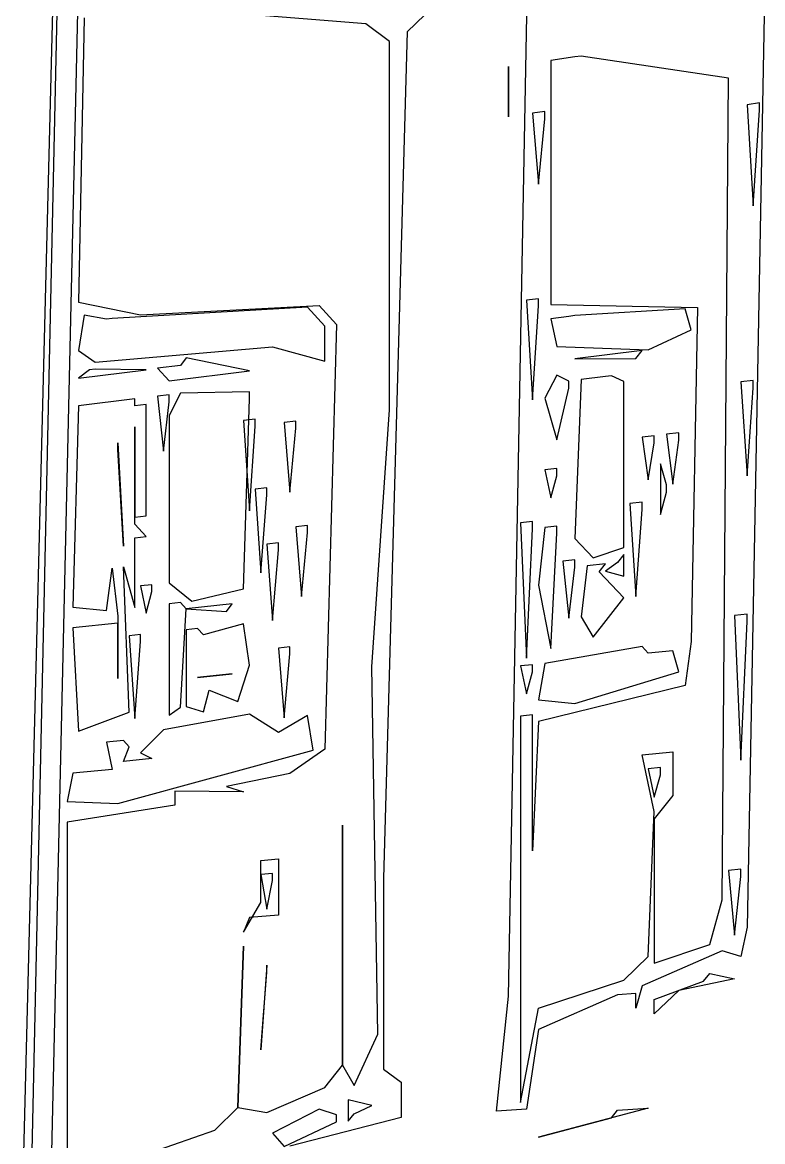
# Model space of a CAD drawing. Extents: x -13044 to 47959, y -15328 to 42462.
# Drawn here: x -7101 to -1798, y -1956 to 6067 of the extents above; entities that cross this region are included whole.
import ezdxf

# ---------------------------------------------------------------- set-up
doc = ezdxf.new("R2010")
doc.units = 0

msp = doc.modelspace()

# ---------------------------------------------------------------- linework, layer by layer
for p, q in [((-7101.4377, -2410.9315), (-6659.8359, 14931.6015)), ((-7101.4377, -2410.9315, 1109.375), (-6659.8359, 14931.6015, 2927.0833)), ((-6659.8359, 14981.2146), (-7061.4666, -3248.1959)), ((-6659.8359, 14981.2146, 2932.2917), (-7061.4666, -3248.1959, 1020.8333)), ((-3618.204, -912.5137), (-3359.2773, 12981.1325)), ((-3618.204, -912.5137, 1239.5833), (-3359.2773, 12981.1325, 2645.8333)), ((-1686.2145, 11468.275), (-1909.6887, -417.8694)), ((-1686.2145, 11468.275, 2458.3333), (-1909.6887, -417.8694, 1276.0417)), ((-6901.234, -2546.8947), (-6700.1567, 6292.6102)), ((-6901.234, -2546.8947, 1093.75), (-6700.1567, 6292.6102, 2020.8333)), ((-4640.0504, 6057), (-6376.6017, 6193.897)), ((-4640.0504, 6057, 1963.5417), (-6376.6017, 6193.897, 2005.2083)), ((-6659.8359, 6100.4611), (-6700.1567, 4060.9928)), ((-6659.8359, 6100.4611, 2000), (-6700.1567, 4060.9928, 1786.4583)), ((-4216.952, 6120.6456), (-4344.2791, 5999.7793)), ((-4216.952, 6120.6456, 1963.5417), (-4344.2791, 5999.7793, 1953.125)), ((-4471.2648, 5930.0253), (-4640.0504, 6057)), ((-4471.2648, 5930.0253, 1947.9167), (-4640.0504, 6057, 1963.5417)), ((-4344.2791, 5999.7793), (-4513.5178, -66.5956)), ((-4344.2791, 5999.7793, 1953.125), (-4513.5178, -66.5956, 1333.3333)), ((-4471.2648, 3289.0379), (-4471.2648, 5930.0253)), ((-4471.2648, 3289.0379, 1677.0833), (-4471.2648, 5930.0253, 1947.9167)), ((-3142.4295, 5818.768), (-3315.9862, 5793.4989)), ((-3142.4295, 5818.768, 1916.6667), (-3315.9862, 5793.4989, 1916.6667)), ((-3315.9862, 5793.4989), (-3315.9862, 4045.6098)), ((-3315.9862, 5793.4989, 1916.6667), (-3315.9862, 4045.6098, 1739.5833)), ((-3098.942, 5825.0995), (-3142.4295, 5818.768)), ((-3098.942, 5825.0995, 1916.6667), (-3142.4295, 5818.768, 1916.6667)), ((-2043.2815, 5666.2475), (-3098.942, 5825.0995)), ((-2043.2815, 5666.2475, 1885.4167), (-3098.942, 5825.0995, 1916.6667)), ((-3618.204, 5749.4975), (-3618.204, 5390.7738)), ((-3618.204, 5698.2513), (-3618.204, 5749.4975)), ((-3618.204, 5749.4975, 1916.6667), (-3618.204, 5390.7738, 1880.2083)), ((-3618.204, 5698.2513, 1911.4583), (-3618.204, 5749.4975, 1916.6667)), ((-3618.204, 5390.7738), (-3618.204, 5698.2513)), ((-3618.204, 5390.7738, 1880.2083), (-3618.204, 5698.2513, 1911.4583)), ((-2087.7309, -223.7616), (-2043.2815, 5666.2475)), ((-2087.7309, -223.7616, 1296.875), (-2043.2815, 5666.2475, 1885.4167)), ((-1820.4222, 5489.1308), (-1909.6887, 5476.6133)), ((-1820.4222, 5489.1308, 1864.5833), (-1909.6887, 5476.6133, 1864.5833)), ((-1909.6887, 5476.6133), (-1865.0759, 4752.244)), ((-1909.6887, 5476.6133, 1864.5833), (-1865.0759, 4752.244, 1791.6667)), ((-1820.4222, 5436.9193), (-1820.4222, 5489.1308)), ((-1820.4222, 5436.9193, 1859.375), (-1820.4222, 5489.1308, 1864.5833)), ((-3359.2773, 5427.4991), (-3445.7422, 5415.2353)), ((-3359.2773, 5427.4991, 1880.2083), (-3445.7422, 5415.2353, 1880.2083)), ((-3445.7422, 5415.2353), (-3402.5293, 4907.744)), ((-3445.7422, 5415.2353, 1880.2083), (-3402.5293, 4907.744, 1828.125)), ((-3402.5293, 4907.744), (-3359.2773, 5376.1139)), ((-3402.5293, 4907.744, 1828.125), (-3359.2773, 5376.1139, 1875)), ((-3359.2773, 5376.1139), (-3359.2773, 5427.4991)), ((-3359.2773, 5376.1139, 1875), (-3359.2773, 5427.4991, 1880.2083)), ((-1865.0759, 4752.244), (-1820.4222, 5436.9193)), ((-1865.0759, 4752.244, 1791.6667), (-1820.4222, 5436.9193, 1859.375)), ((-6700.1567, 4060.9928), (-6254.6834, 3970.38)), ((-6700.1567, 4060.9928, 1786.4583), (-6254.6834, 3970.38, 1770.8333)), ((-5059.3909, 4025.4943), (-6457.7028, 3943.8734)), ((-5059.3909, 4025.4943, 1760.4167), (-6457.7028, 3943.8734, 1770.8333)), ((-6254.6834, 3970.38), (-4975.821, 4036.3156)), ((-6254.6834, 3970.38, 1770.8333), (-4975.821, 4036.3156, 1760.4167)), ((-4933.9804, 3890.1141), (-5059.3909, 4025.4943)), ((-4933.9804, 3890.1141, 1744.7917), (-5059.3909, 4025.4943, 1760.4167)), ((-4975.821, 4036.3156), (-4850.1873, 3900.8293)), ((-4975.821, 4036.3156, 1760.4167), (-4850.1873, 3900.8293, 1744.7917)), ((-3402.5293, 4085.9514), (-3488.916, 4074.9045)), ((-3402.5293, 4085.9514, 1744.7917), (-3488.916, 4074.9045, 1744.7917)), ((-3488.916, 4074.9045), (-3445.7422, 3361.6818)), ((-3488.916, 4074.9045, 1744.7917), (-3445.7422, 3361.6818, 1671.875)), ((-3445.7422, 3361.6818), (-3402.5293, 4034.5894)), ((-3445.7422, 3361.6818, 1671.875), (-3402.5293, 4034.5894, 1739.5833)), ((-3402.5293, 4034.5894), (-3402.5293, 4085.9514)), ((-3402.5293, 4034.5894, 1739.5833), (-3402.5293, 4085.9514, 1744.7917)), ((-3315.9862, 4045.6098), (-2265.1217, 4023.5088)), ((-3315.9862, 4045.6098, 1739.5833), (-2265.1217, 4023.5088, 1723.9583)), ((-2353.574, 4012.3877), (-3142.4295, 3964.7071)), ((-2353.574, 4012.3877, 1723.9583), (-3142.4295, 3964.7071, 1729.1667)), ((-2309.368, 3862.0988), (-2353.574, 4012.3877)), ((-2309.368, 3862.0988, 1708.3333), (-2353.574, 4012.3877, 1723.9583)), ((-2265.1217, 4023.5088), (-2309.368, 1628.293)), ((-2265.1217, 4023.5088, 1723.9583), (-2309.368, 1628.293, 1484.375)), ((-6659.8359, 3967.0958), (-6700.1567, 3713.8523)), ((-6659.8359, 3967.0958, 1776.0417), (-6700.1567, 3713.8523, 1750)), ((-6498.2001, 3938.586), (-6659.8359, 3967.0958)), ((-6498.2001, 3938.586, 1770.8333), (-6659.8359, 3967.0958, 1776.0417)), ((-6457.7028, 3943.8734), (-6498.2001, 3938.586)), ((-6457.7028, 3943.8734, 1770.8333), (-6498.2001, 3938.586, 1770.8333)), ((-3185.8776, 3959.2211), (-3315.9862, 3942.7928)), ((-3185.8776, 3959.2211, 1729.1667), (-3315.9862, 3942.7928, 1729.1667)), ((-3315.9862, 3942.7928), (-3272.6559, 3742.5368)), ((-3315.9862, 3942.7928, 1729.1667), (-3272.6559, 3742.5368, 1708.3333)), ((-3142.4295, 3964.7071), (-3185.8776, 3959.2211)), ((-3142.4295, 3964.7071, 1729.1667), (-3185.8776, 3959.2211, 1729.1667)), ((-4850.1873, 3900.8293), (-4933.9804, 857.7271)), ((-4850.1873, 3900.8293, 1744.7917), (-4933.9804, 857.7271, 1432.2917)), ((-4933.9804, 3637.4152), (-4933.9804, 3890.1141)), ((-4933.9804, 3637.4152, 1718.75), (-4933.9804, 3890.1141, 1744.7917)), ((-2617.9635, 3720.2298), (-2309.368, 3862.0988)), ((-2617.9635, 3720.2298, 1697.9167), (-2309.368, 3862.0988, 1708.3333)), ((-6700.1567, 3713.8523), (-6579.0886, 3630.0861)), ((-6700.1567, 3713.8523, 1750), (-6579.0886, 3630.0861, 1739.5833)), ((-6579.0886, 3630.0861), (-5309.2121, 3741.4539)), ((-6579.0886, 3630.0861, 1739.5833), (-5309.2121, 3741.4539, 1734.375)), ((-5309.2121, 3741.4539), (-4933.9804, 3637.4152)), ((-5309.2121, 3741.4539, 1734.375), (-4933.9804, 3637.4152, 1718.75)), ((-3272.6559, 3742.5368), (-2617.9635, 3720.2298)), ((-3272.6559, 3742.5368, 1708.3333), (-2617.9635, 3720.2298, 1697.9167)), ((-2661.888, 3714.8251), (-3142.4295, 3655.697)), ((-2661.888, 3714.8251, 1697.9167), (-3142.4295, 3655.697, 1697.9167)), ((-2705.7724, 3657.6892), (-2661.888, 3714.8251)), ((-2705.7724, 3657.6892, 1692.7083), (-2661.888, 3714.8251, 1697.9167)), ((-5927.9943, 3662.9904), (-5968.9561, 3607.8122)), ((-5927.9943, 3662.9904, 1734.375), (-5968.9561, 3607.8122, 1729.1667)), ((-5475.0232, 3569.6807), (-5927.9943, 3662.9904)), ((-5475.0232, 3569.6807, 1718.75), (-5927.9943, 3662.9904, 1734.375)), ((-3142.4295, 3655.697), (-2705.7724, 3657.6892)), ((-3142.4295, 3655.697, 1697.9167), (-2705.7724, 3657.6892, 1692.7083)), ((-6700.1567, 3515.4863), (-6213.9726, 3576.8749)), ((-6700.1567, 3515.4863, 1729.1667), (-6213.9726, 3576.8749, 1729.1667)), ((-6619.4799, 3575.3079), (-6700.1567, 3515.4863)), ((-6619.4799, 3575.3079, 1734.375), (-6700.1567, 3515.4863, 1729.1667)), ((-6579.0886, 3580.4296), (-6619.4799, 3575.3079)), ((-6579.0886, 3580.4296, 1734.375), (-6619.4799, 3575.3079, 1734.375)), ((-6213.9726, 3576.8749), (-6579.0886, 3580.4296)), ((-6213.9726, 3576.8749, 1729.1667), (-6579.0886, 3580.4296, 1734.375)), ((-5968.9561, 3607.8122), (-6132.4439, 3587.1693)), ((-5968.9561, 3607.8122, 1729.1667), (-6132.4439, 3587.1693, 1729.1667)), ((-6132.4439, 3587.1693), (-6050.7718, 3497.6013)), ((-6132.4439, 3587.1693, 1729.1667), (-6050.7718, 3497.6013, 1718.75)), ((-6050.7718, 3497.6013), (-5475.0232, 3569.6807)), ((-6050.7718, 3497.6013, 1718.75), (-5475.0232, 3569.6807, 1718.75)), ((-3272.6559, 3536.8098), (-3359.2773, 3372.0887)), ((-3272.6559, 3536.8098, 1687.5), (-3359.2773, 3372.0887, 1671.875)), ((-3185.8776, 3495.9158), (-3272.6559, 3536.8098)), ((-3185.8776, 3495.9158, 1682.2917), (-3272.6559, 3536.8098, 1687.5)), ((-2880.9115, 3532.9491), (-2924.5968, 3527.6442)), ((-2880.9115, 3532.9491, 1682.2917), (-2924.5968, 3527.6442, 1682.2917)), ((-2793.4216, 3491.8843), (-2880.9115, 3532.9491)), ((-2793.4216, 3491.8843, 1677.0833), (-2880.9115, 3532.9491, 1682.2917)), ((-3185.8776, 3444.4375), (-3185.8776, 3495.9158)), ((-3185.8776, 3444.4375, 1677.0833), (-3185.8776, 3495.9158, 1682.2917)), ((-3098.942, 3506.4728), (-3142.4295, 2368.1548)), ((-3098.942, 3506.4728, 1682.2917), (-3142.4295, 2368.1548, 1567.7083)), ((-2924.5968, 3527.6442), (-3098.942, 3506.4728)), ((-2924.5968, 3527.6442, 1682.2917), (-3098.942, 3506.4728, 1682.2917)), ((-2793.4216, 2303.0355), (-2793.4216, 3491.8843)), ((-2793.4216, 2303.0355, 1557.2917), (-2793.4216, 3491.8843, 1677.0833)), ((-1865.0759, 3499.7436), (-1954.2605, 3489.0572)), ((-1865.0759, 3499.7436, 1666.6667), (-1954.2605, 3489.0572, 1666.6667)), ((-1954.2605, 3489.0572), (-1909.6887, 2816.2716)), ((-1954.2605, 3489.0572, 1666.6667), (-1909.6887, 2816.2716, 1598.9583)), ((-1865.0759, 3447.556), (-1865.0759, 3499.7436)), ((-1865.0759, 3447.556, 1661.4583), (-1865.0759, 3499.7436, 1666.6667)), ((-6050.7718, 3397.721), (-6132.4439, 3387.584)), ((-6050.7718, 3397.721, 1708.3333), (-6132.4439, 3387.584, 1708.3333)), ((-6132.4439, 3387.584), (-6091.6258, 2993.3045)), ((-6132.4439, 3387.584, 1708.3333), (-6091.6258, 2993.3045, 1666.6667)), ((-5968.9561, 3407.8759), (-6050.7718, 3247.9005)), ((-5968.9561, 3407.8759, 1708.3333), (-6050.7718, 3247.9005, 1692.7083)), ((-6050.7718, 3347.7809), (-6050.7718, 3397.721)), ((-6050.7718, 3347.7809, 1703.125), (-6050.7718, 3397.721, 1708.3333)), ((-5475.0232, 3418.9328), (-5968.9561, 3407.8759)), ((-5475.0232, 3418.9328, 1703.125), (-5968.9561, 3407.8759, 1708.3333)), ((-5475.0232, 3368.6836), (-5475.0232, 3418.9328)), ((-5475.0232, 3368.6836, 1697.9167), (-5475.0232, 3418.9328, 1703.125)), ((-3359.2773, 3372.0887), (-3272.6559, 3073.9238)), ((-3359.2773, 3372.0887, 1671.875), (-3272.6559, 3073.9238, 1640.625)), ((-3272.6559, 3073.9238), (-3185.8776, 3444.4375)), ((-3272.6559, 3073.9238, 1640.625), (-3185.8776, 3444.4375, 1677.0833)), ((-1909.6887, 2816.2716), (-1865.0759, 3447.556)), ((-1909.6887, 2816.2716, 1598.9583), (-1865.0759, 3447.556, 1661.4583)), ((-6700.1567, 3317.1203), (-6740.4423, 1874.5939)), ((-6700.1567, 3317.1203, 1708.3333), (-6740.4423, 1874.5939, 1557.2917)), ((-6295.3584, 3367.3633), (-6700.1567, 3317.1203)), ((-6295.3584, 3367.3633, 1708.3333), (-6700.1567, 3317.1203, 1708.3333)), ((-6295.3584, 3317.5544), (-6295.3584, 3367.3633)), ((-6295.3584, 3317.5544, 1703.125), (-6295.3584, 3367.3633, 1708.3333)), ((-6213.9726, 3327.6122), (-6295.3584, 3317.5544)), ((-6213.9726, 3327.6122, 1703.125), (-6295.3584, 3317.5544, 1703.125)), ((-6213.9726, 2529.9716), (-6213.9726, 3327.6122)), ((-6213.9726, 2529.9716, 1619.7917), (-6213.9726, 3327.6122, 1703.125)), ((-6091.6258, 2993.3045), (-6050.7718, 3347.7809)), ((-6091.6258, 2993.3045, 1666.6667), (-6050.7718, 3347.7809, 1703.125)), ((-5516.3844, 2007.4631), (-5475.0232, 3368.6836)), ((-5516.3844, 2007.4631, 1557.2917), (-5475.0232, 3368.6836, 1697.9167)), ((-6050.7718, 3247.9005), (-6050.7718, 2049.3366)), ((-6050.7718, 3247.9005, 1692.7083), (-6050.7718, 2049.3366, 1567.7083)), ((-5433.6254, 3222.9628), (-5516.3844, 3212.913)), ((-5433.6254, 3222.9628, 1682.2917), (-5516.3844, 3212.913, 1682.2917)), ((-5516.3844, 3212.913), (-5475.0232, 2564.6949)), ((-5516.3844, 3212.913, 1682.2917), (-5475.0232, 2564.6949, 1614.5833)), ((-5433.6254, 3172.6913), (-5433.6254, 3222.9628)), ((-5433.6254, 3172.6913, 1677.0833), (-5433.6254, 3222.9628, 1682.2917)), ((-4597.9105, 1447.7988), (-4471.2648, 3289.0379)), ((-4597.9105, 1447.7988, 1489.5833), (-4471.2648, 3289.0379, 1677.0833)), ((-6295.3584, 2470.8041), (-6295.3584, 3168.1279)), ((-6295.3584, 3168.1279), (-6295.3584, 2520.613)), ((-6295.3584, 2470.8041, 1614.5833), (-6295.3584, 3168.1279, 1687.5)), ((-6295.3584, 3168.1279, 1687.5), (-6295.3584, 2520.613, 1619.7917)), ((-5475.0232, 2564.6949), (-5433.6254, 3172.6913)), ((-5475.0232, 2564.6949, 1614.5833), (-5433.6254, 3172.6913, 1677.0833)), ((-5142.8124, 3207.8497), (-5226.086, 3197.7822)), ((-5142.8124, 3207.8497, 1677.0833), (-5226.086, 3197.7822, 1677.0833)), ((-5226.086, 3197.7822), (-5184.4677, 2698.7608)), ((-5226.086, 3197.7822, 1677.0833), (-5184.4677, 2698.7608, 1625)), ((-5184.4677, 2698.7608), (-5142.8124, 3157.4221)), ((-5184.4677, 2698.7608, 1625), (-5142.8124, 3157.4221, 1671.875)), ((-5142.8124, 3157.4221), (-5142.8124, 3207.8497)), ((-5142.8124, 3157.4221, 1671.875), (-5142.8124, 3207.8497, 1677.0833)), ((-6417.17, 3053.7836), (-6376.6017, 2312.2099)), ((-6417.17, 3004.0401), (-6417.17, 3053.7836)), ((-6417.17, 3053.7836, 1677.0833), (-6376.6017, 2312.2099, 1598.9583)), ((-6417.17, 3004.0401, 1671.875), (-6417.17, 3053.7836, 1677.0833)), ((-2573.999, 3103.9567), (-2661.888, 3093.7087)), ((-2573.999, 3103.9567, 1635.4167), (-2661.888, 3093.7087, 1635.4167)), ((-2661.888, 3093.7087), (-2617.9635, 2788.1307)), ((-2661.888, 3093.7087, 1635.4167), (-2617.9635, 2788.1307, 1604.1667)), ((-2617.9635, 2788.1307), (-2573.999, 3052.1498)), ((-2617.9635, 2788.1307, 1604.1667), (-2573.999, 3052.1498, 1630.2083)), ((-2573.999, 3052.1498), (-2573.999, 3103.9567)), ((-2573.999, 3052.1498, 1630.2083), (-2573.999, 3103.9567, 1635.4167)), ((-2397.7395, 3124.5089), (-2485.9497, 3114.2234)), ((-2397.7395, 3124.5089, 1635.4167), (-2485.9497, 3114.2234, 1635.4167)), ((-2485.9497, 3114.2234), (-2441.8647, 2756.219)), ((-2485.9497, 3114.2234, 1635.4167), (-2441.8647, 2756.219, 1598.9583)), ((-2441.8647, 2756.219), (-2397.7395, 3072.6074)), ((-2441.8647, 2756.219, 1598.9583), (-2397.7395, 3072.6074, 1630.2083)), ((-2397.7395, 3072.6074), (-2397.7395, 3124.5089)), ((-2397.7395, 3072.6074, 1630.2083), (-2397.7395, 3124.5089, 1635.4167)), ((-6376.6017, 2312.2099), (-6417.17, 3004.0401)), ((-6376.6017, 2312.2099, 1598.9583), (-6417.17, 3004.0401, 1671.875)), ((-2485.9497, 2751.2443), (-2529.9944, 2901.7657)), ((-2529.9944, 2901.7657), (-2529.9944, 2538.9521)), ((-2485.9497, 2751.2443, 1598.9583), (-2529.9944, 2901.7657, 1614.5833)), ((-2529.9944, 2901.7657, 1614.5833), (-2529.9944, 2538.9521, 1578.125)), ((-3272.6559, 2868.1968), (-3359.2773, 2858.2361)), ((-3272.6559, 2868.1968, 1619.7917), (-3359.2773, 2858.2361, 1619.7917)), ((-3359.2773, 2858.2361), (-3315.9862, 2657.5802)), ((-3359.2773, 2858.2361, 1619.7917), (-3315.9862, 2657.5802, 1598.9583)), ((-3315.9862, 2657.5802), (-3272.6559, 2816.765)), ((-3315.9862, 2657.5802, 1598.9583), (-3272.6559, 2816.765, 1614.5833)), ((-3272.6559, 2816.765), (-3272.6559, 2868.1968)), ((-3272.6559, 2816.765, 1614.5833), (-3272.6559, 2868.1968, 1619.7917)), ((-5350.7199, 2729.87), (-5433.6254, 2720.2476)), ((-5350.7199, 2729.87, 1630.2083), (-5433.6254, 2720.2476, 1630.2083)), ((-5350.7199, 2679.554), (-5350.7199, 2729.87)), ((-5350.7199, 2679.554, 1625), (-5350.7199, 2729.87, 1630.2083)), ((-2485.9497, 2699.3901), (-2485.9497, 2751.2443)), ((-2485.9497, 2699.3901, 1593.75), (-2485.9497, 2751.2443, 1598.9583)), ((-5433.6254, 2720.2476), (-5392.191, 2121.5315)), ((-5433.6254, 2720.2476, 1630.2083), (-5392.191, 2121.5315, 1567.7083)), ((-5392.191, 2121.5315), (-5350.7199, 2679.554)), ((-5392.191, 2121.5315, 1567.7083), (-5350.7199, 2679.554, 1625)), ((-2529.9944, 2538.9521), (-2485.9497, 2699.3901)), ((-2529.9944, 2538.9521, 1578.125), (-2485.9497, 2699.3901, 1593.75)), ((-2661.888, 2627.8714), (-2749.617, 2618.066)), ((-2661.888, 2627.8714, 1588.5417), (-2749.617, 2618.066, 1588.5417)), ((-2749.617, 2618.066), (-2705.7724, 1950.3967)), ((-2749.617, 2618.066, 1588.5417), (-2705.7724, 1950.3967, 1520.8333)), ((-2705.7724, 1950.3967), (-2661.888, 2576.1117)), ((-2705.7724, 1950.3967, 1520.8333), (-2661.888, 2576.1117, 1583.3333)), ((-2661.888, 2576.1117), (-2661.888, 2627.8714)), ((-2661.888, 2576.1117, 1583.3333), (-2661.888, 2627.8714, 1588.5417)), ((-6295.3584, 2520.613), (-6213.9726, 2529.9716)), ((-6295.3584, 2520.613, 1619.7917), (-6213.9726, 2529.9716, 1619.7917)), ((-3445.7422, 2488.9215), (-3532.0509, 2479.3212)), ((-3445.7422, 2488.9215, 1583.3333), (-3532.0509, 2479.3212, 1583.3333)), ((-3445.7422, 2437.5827), (-3445.7422, 2488.9215)), ((-3445.7422, 2437.5827, 1578.125), (-3445.7422, 2488.9215, 1583.3333)), ((-6213.9726, 2380.414), (-6295.3584, 2470.8041)), ((-6213.9726, 2380.414, 1604.1667), (-6295.3584, 2470.8041, 1614.5833)), ((-5059.3909, 2460.8484), (-5142.8124, 2451.4349)), ((-5059.3909, 2460.8484, 1598.9583), (-5142.8124, 2451.4349, 1598.9583)), ((-5142.8124, 2451.4349), (-5101.1202, 1951.6391)), ((-5142.8124, 2451.4349, 1598.9583), (-5101.1202, 1951.6391, 1546.875)), ((-5101.1202, 1951.6391), (-5059.3909, 2410.376)), ((-5101.1202, 1951.6391, 1546.875), (-5059.3909, 2410.376, 1593.75)), ((-5059.3909, 2410.376), (-5059.3909, 2460.8484)), ((-5059.3909, 2410.376, 1593.75), (-5059.3909, 2460.8484, 1598.9583)), ((-3532.0509, 2479.3212), (-3488.916, 1509.1217)), ((-3532.0509, 2479.3212, 1583.3333), (-3488.916, 1509.1217, 1484.375)), ((-3488.916, 1509.1217), (-3445.7422, 2437.5827)), ((-3488.916, 1509.1217, 1484.375), (-3445.7422, 2437.5827, 1578.125)), ((-3359.2773, 2447.154), (-3402.5293, 2031.4699)), ((-3359.2773, 2447.154, 1578.125), (-3402.5293, 2031.4699, 1536.4583)), ((-3272.6559, 2456.7426), (-3359.2773, 2447.154)), ((-3272.6559, 2456.7426, 1578.125), (-3359.2773, 2447.154, 1578.125)), ((-3272.6559, 2405.3108), (-3272.6559, 2456.7426)), ((-3272.6559, 2405.3108, 1572.9167), (-3272.6559, 2456.7426, 1578.125)), ((-6295.3584, 2371.1865), (-6213.9726, 2380.414)), ((-6295.3584, 2371.1865, 1604.1667), (-6213.9726, 2380.414, 1604.1667)), ((-6295.3584, 1873.0981), (-6295.3584, 2371.1865)), ((-6295.3584, 1873.0981, 1552.0833), (-6295.3584, 2371.1865, 1604.1667)), ((-5267.6675, 2336.6245), (-5350.7199, 2327.3418)), ((-5267.6675, 2336.6245, 1588.5417), (-5350.7199, 2327.3418, 1588.5417)), ((-5350.7199, 2327.3418), (-5309.2121, 1778.2596)), ((-5350.7199, 2327.3418, 1588.5417), (-5309.2121, 1778.2596, 1531.25)), ((-5267.6675, 2286.2639), (-5267.6675, 2336.6245)), ((-5267.6675, 2286.2639, 1583.3333), (-5267.6675, 2336.6245, 1588.5417)), ((-3315.9862, 1578.0016), (-3272.6559, 2405.3108)), ((-3315.9862, 1578.0016, 1489.5833), (-3272.6559, 2405.3108, 1572.9167)), ((-3142.4295, 2368.1548), (-3011.8485, 2227.7539)), ((-3142.4295, 2368.1548, 1567.7083), (-3011.8485, 2227.7539, 1552.0833)), ((-5309.2121, 1778.2596), (-5267.6675, 2286.2639)), ((-5309.2121, 1778.2596, 1531.25), (-5267.6675, 2286.2639, 1583.3333)), ((-3011.8485, 2227.7539), (-2793.4216, 2303.0355)), ((-3011.8485, 2227.7539, 1552.0833), (-2793.4216, 2303.0355, 1557.2917)), ((-2793.4216, 2251.3464), (-2837.1864, 2194.9538)), ((-2793.4216, 2251.3464, 1552.0833), (-2837.1864, 2194.9538, 1546.875)), ((-2793.4216, 2096.2792), (-2793.4216, 2251.3464)), ((-2793.4216, 2096.2792, 1536.4583), (-2793.4216, 2251.3464, 1552.0833)), ((-3142.4295, 2213.6497), (-3229.2864, 2204.2682)), ((-3142.4295, 2213.6497, 1552.0833), (-3229.2864, 2204.2682, 1552.0833)), ((-3229.2864, 2204.2682), (-3185.8776, 1797.1299)), ((-3229.2864, 2204.2682, 1552.0833), (-3185.8776, 1797.1299, 1510.4167)), ((-3142.4295, 2162.148), (-3142.4295, 2213.6497)), ((-3142.4295, 2162.148, 1546.875), (-3142.4295, 2213.6497, 1552.0833)), ((-3055.415, 2171.4998), (-3098.942, 1806.1465)), ((-3055.415, 2171.4998, 1546.875), (-3098.942, 1806.1465, 1510.4167)), ((-2924.5968, 2185.5594), (-3055.415, 2171.4998)), ((-2924.5968, 2185.5594, 1546.875), (-3055.415, 2171.4998, 1546.875)), ((-2968.2424, 2129.2734), (-2924.5968, 2185.5594)), ((-2968.2424, 2129.2734, 1541.6667), (-2924.5968, 2185.5594, 1546.875)), ((-2837.1864, 2194.9538), (-2924.5968, 2133.9408)), ((-2837.1864, 2194.9538, 1546.875), (-2924.5968, 2133.9408, 1541.6667)), ((-6498.2001, 1851.1889), (-6457.7028, 2153.8931)), ((-6498.2001, 1851.1889, 1552.0833), (-6457.7028, 2153.8931, 1583.3333)), ((-6457.7028, 2153.8931), (-6417.17, 1810.1976)), ((-6457.7028, 2153.8931, 1583.3333), (-6417.17, 1810.1976, 1546.875)), ((-6335.9978, 1121.9032), (-6376.6017, 2162.9142)), ((-6376.6017, 2162.9142), (-6295.3584, 1873.0981)), ((-6335.9978, 1121.9032, 1473.9583), (-6376.6017, 2162.9142, 1583.3333)), ((-6376.6017, 2162.9142, 1583.3333), (-6295.3584, 1873.0981, 1552.0833)), ((-3185.8776, 1797.1299), (-3142.4295, 2162.148)), ((-3185.8776, 1797.1299, 1510.4167), (-3142.4295, 2162.148, 1546.875)), ((-2793.4216, 1941.212), (-2968.2424, 2129.2734)), ((-2793.4216, 1941.212, 1520.8333), (-2968.2424, 2129.2734, 1541.6667)), ((-2924.5968, 2133.9408), (-2793.4216, 2096.2792)), ((-2924.5968, 2133.9408, 1541.6667), (-2793.4216, 2096.2792, 1536.4583)), ((-6173.2261, 2035.913), (-6254.6834, 2026.9835)), ((-6173.2261, 2035.913, 1567.7083), (-6254.6834, 2026.9835, 1567.7083)), ((-6254.6834, 2026.9835), (-6213.9726, 1832.0361)), ((-6254.6834, 2026.9835, 1567.7083), (-6213.9726, 1832.0361, 1546.875)), ((-6173.2261, 1986.0385), (-6173.2261, 2035.913)), ((-6173.2261, 1986.0385, 1562.5), (-6173.2261, 2035.913, 1567.7083)), ((-6050.7718, 2049.3366), (-5886.9963, 1917.2057)), ((-6050.7718, 2049.3366, 1567.7083), (-5886.9963, 1917.2057, 1552.0833)), ((-5886.9963, 1917.2057), (-5516.3844, 2007.4631)), ((-5886.9963, 1917.2057, 1552.0833), (-5516.3844, 2007.4631, 1557.2917)), ((-3402.5293, 2031.4699), (-3315.9862, 1578.0016)), ((-3402.5293, 2031.4699, 1536.4583), (-3315.9862, 1578.0016, 1489.5833)), ((-6213.9726, 1832.0361), (-6173.2261, 1986.0385)), ((-6213.9726, 1832.0361, 1546.875), (-6173.2261, 1986.0385, 1562.5)), ((-3011.8485, 1660.4641), (-2793.4216, 1941.212)), ((-3011.8485, 1660.4641, 1494.7917), (-2793.4216, 1941.212, 1520.8333)), ((-6740.4423, 1874.5939), (-6498.2001, 1851.1889)), ((-6740.4423, 1874.5939, 1557.2917), (-6498.2001, 1851.1889, 1552.0833)), ((-5968.9561, 1908.3532), (-6050.7718, 1899.5161)), ((-5968.9561, 1908.3532, 1552.0833), (-6050.7718, 1899.5161, 1552.0833)), ((-6050.7718, 1899.5161), (-6050.7718, 1100.4735)), ((-6050.7718, 1899.5161, 1552.0833), (-6050.7718, 1100.4735, 1468.75)), ((-5927.9943, 1862.7714), (-5968.9561, 1908.3532)), ((-5927.9943, 1862.7714, 1546.875), (-5968.9561, 1908.3532, 1552.0833)), ((-5968.9561, 1158.5918), (-5927.9943, 1862.7714)), ((-5968.9561, 1158.5918, 1473.9583), (-5927.9943, 1862.7714, 1546.875)), ((-5598.9971, 1898.1301), (-5927.9943, 1862.7714)), ((-5598.9971, 1898.1301, 1546.875), (-5927.9943, 1862.7714, 1546.875)), ((-5927.9943, 1862.7714), (-5640.2488, 1843.5361)), ((-5927.9943, 1862.7714, 1546.875), (-5640.2488, 1843.5361, 1541.6667)), ((-5640.2488, 1843.5361), (-5598.9971, 1898.1301)), ((-5640.2488, 1843.5361, 1541.6667), (-5598.9971, 1898.1301, 1546.875)), ((-6417.17, 1810.1976), (-6417.17, 1362.5067)), ((-6417.17, 1810.1976, 1546.875), (-6417.17, 1362.5067, 1500)), ((-3098.942, 1806.1465), (-3011.8485, 1660.4641)), ((-3098.942, 1806.1465, 1510.4167), (-3011.8485, 1660.4641, 1494.7917)), ((-1909.6887, 1825.1638), (-1998.7914, 1816.0182)), ((-1909.6887, 1825.1638, 1500), (-1998.7914, 1816.0182, 1500)), ((-1998.7914, 1816.0182), (-1954.2605, 777.7962)), ((-1998.7914, 1816.0182, 1500), (-1954.2605, 777.7962, 1395.8333)), ((-1954.2605, 777.7962), (-1909.6887, 1773.0003)), ((-1954.2605, 777.7962, 1395.8333), (-1909.6887, 1773.0003, 1494.7917)), ((-1909.6887, 1773.0003), (-1909.6887, 1825.1638)), ((-1909.6887, 1773.0003, 1494.7917), (-1909.6887, 1825.1638, 1500)), ((-6417.17, 1760.4542), (-6740.4423, 1725.8843)), ((-6417.17, 1760.4542, 1541.6667), (-6740.4423, 1725.8843, 1541.6667)), ((-6740.4423, 1725.8843), (-6700.1567, 986.3198)), ((-6740.4423, 1725.8843, 1541.6667), (-6700.1567, 986.3198, 1463.5417)), ((-6417.17, 1362.5067), (-6417.17, 1760.4542)), ((-6417.17, 1362.5067, 1500), (-6417.17, 1760.4542, 1541.6667)), ((-5845.9623, 1721.4374), (-5927.9943, 1712.7532)), ((-5845.9623, 1721.4374, 1531.25), (-5927.9943, 1712.7532, 1531.25)), ((-5927.9943, 1712.7532), (-5927.9943, 1162.6862)), ((-5927.9943, 1712.7532, 1531.25), (-5927.9943, 1162.6862, 1473.9583)), ((-5804.8921, 1675.713), (-5845.9623, 1721.4374)), ((-5804.8921, 1675.713, 1526.0417), (-5845.9623, 1721.4374, 1531.25)), ((-5516.3844, 1756.3276), (-5804.8921, 1675.713)), ((-5516.3844, 1756.3276, 1531.25), (-5804.8921, 1675.713, 1526.0417)), ((-5475.0232, 1459.2106), (-5516.3844, 1756.3276)), ((-5475.0232, 1459.2106, 1500), (-5516.3844, 1756.3276, 1531.25)), ((-6254.6834, 1678.1687), (-6335.9978, 1669.5605)), ((-6254.6834, 1678.1687, 1531.25), (-6335.9978, 1669.5605, 1531.25)), ((-6335.9978, 1669.5605), (-6295.3584, 1076.1566)), ((-6335.9978, 1669.5605, 1531.25), (-6295.3584, 1076.1566, 1468.75)), ((-6295.3584, 1076.1566), (-6254.6834, 1628.338)), ((-6295.3584, 1076.1566, 1468.75), (-6254.6834, 1628.338, 1526.0417)), ((-6254.6834, 1628.338), (-6254.6834, 1678.1687)), ((-6254.6834, 1628.338, 1526.0417), (-6254.6834, 1678.1687, 1531.25)), ((-2309.368, 1628.293), (-2353.574, 1312.2754)), ((-2309.368, 1628.293, 1484.375), (-2353.574, 1312.2754, 1453.125)), ((-5184.4677, 1589.8444), (-5267.6675, 1581.2152)), ((-5184.4677, 1589.8444, 1510.4167), (-5267.6675, 1581.2152, 1510.4167)), ((-5267.6675, 1581.2152), (-5226.086, 1081.6984)), ((-5267.6675, 1581.2152, 1510.4167), (-5226.086, 1081.6984, 1458.3333)), ((-5226.086, 1081.6984), (-5184.4677, 1539.4391)), ((-5226.086, 1081.6984, 1458.3333), (-5184.4677, 1539.4391, 1505.2083)), ((-5184.4677, 1539.4391), (-5184.4677, 1589.8444)), ((-5184.4677, 1539.4391, 1505.2083), (-5184.4677, 1589.8444, 1510.4167)), ((-2661.888, 1592.6775), (-3359.2773, 1470.834)), ((-2661.888, 1592.6775, 1484.375), (-3359.2773, 1470.834, 1479.1667)), ((-2617.9635, 1545.3319), (-2661.888, 1592.6775)), ((-2617.9635, 1545.3319, 1479.1667), (-2661.888, 1592.6775, 1484.375)), ((-2441.8647, 1563.0289), (-2617.9635, 1545.3319)), ((-2441.8647, 1563.0289, 1479.1667), (-2617.9635, 1545.3319, 1479.1667)), ((-2397.7395, 1411.7586), (-2441.8647, 1563.0289)), ((-2397.7395, 1411.7586, 1463.5417), (-2441.8647, 1563.0289, 1479.1667)), ((-5557.709, 1199.699), (-5475.0232, 1459.2106)), ((-5557.709, 1199.699, 1473.9583), (-5475.0232, 1459.2106, 1500)), ((-4555.733, -1186.5465), (-4597.9105, 1447.7988)), ((-4555.733, -1186.5465, 1218.75), (-4597.9105, 1447.7988, 1489.5833)), ((-3445.7422, 1462.1448), (-3532.0509, 1453.4713)), ((-3445.7422, 1462.1448, 1479.1667), (-3532.0509, 1453.4713, 1479.1667)), ((-3532.0509, 1453.4713), (-3488.916, 1252.5434)), ((-3532.0509, 1453.4713, 1479.1667), (-3488.916, 1252.5434, 1458.3333)), ((-3445.7422, 1410.806), (-3445.7422, 1462.1448)), ((-3445.7422, 1410.806, 1473.9583), (-3445.7422, 1462.1448, 1479.1667)), ((-3359.2773, 1470.834), (-3402.5293, 1209.6773)), ((-3359.2773, 1470.834, 1479.1667), (-3402.5293, 1209.6773, 1453.125)), ((-5845.9623, 1371.0865), (-5598.9971, 1396.3029)), ((-5845.9623, 1371.0865, 1494.7917), (-5598.9971, 1396.3029, 1494.7917)), ((-5804.8921, 1375.2799), (-5845.9623, 1371.0865)), ((-5804.8921, 1375.2799, 1494.7917), (-5845.9623, 1371.0865, 1494.7917)), ((-5598.9971, 1396.3029), (-5804.8921, 1375.2799)), ((-5598.9971, 1396.3029, 1494.7917), (-5804.8921, 1375.2799, 1494.7917)), ((-3488.916, 1252.5434), (-3445.7422, 1410.806)), ((-3488.916, 1252.5434, 1458.3333), (-3445.7422, 1410.806, 1473.9583)), ((-3142.4295, 1183.6159), (-2397.7395, 1411.7586)), ((-3142.4295, 1183.6159, 1447.9167), (-2397.7395, 1411.7586, 1463.5417)), ((-2353.574, 1312.2754), (-3402.5293, 1055.5911)), ((-2353.574, 1312.2754, 1453.125), (-3402.5293, 1055.5911, 1437.5)), ((-5804.8921, 1124.9191), (-5763.7857, 1279.2886)), ((-5804.8921, 1124.9191, 1468.75), (-5763.7857, 1279.2886, 1484.375)), ((-5763.7857, 1279.2886), (-5557.709, 1199.699)), ((-5763.7857, 1279.2886, 1484.375), (-5557.709, 1199.699, 1473.9583)), ((-3402.5293, 1209.6773), (-3142.4295, 1183.6159)), ((-3402.5293, 1209.6773, 1453.125), (-3142.4295, 1183.6159, 1447.9167)), ((-6050.7718, 1100.4735), (-5968.9561, 1158.5918)), ((-6050.7718, 1100.4735, 1468.75), (-5968.9561, 1158.5918, 1473.9583)), ((-5927.9943, 1162.6862), (-5804.8921, 1124.9191)), ((-5927.9943, 1162.6862, 1473.9583), (-5804.8921, 1124.9191, 1468.75)), ((-6700.1567, 986.3198), (-6335.9978, 1121.9032)), ((-6700.1567, 986.3198, 1463.5417), (-6335.9978, 1121.9032, 1473.9583)), ((-5475.0232, 1107.4655), (-6091.6258, 996.5754)), ((-5475.0232, 1107.4655, 1463.5417), (-6091.6258, 996.5754, 1458.3333)), ((-5267.6675, 976.8878), (-5475.0232, 1107.4655)), ((-5267.6675, 976.8878, 1447.9167), (-5475.0232, 1107.4655, 1463.5417)), ((-5059.3909, 1098.0923), (-5267.6675, 976.8878)), ((-5059.3909, 1098.0923, 1458.3333), (-5267.6675, 976.8878, 1447.9167)), ((-5017.6245, 849.7255), (-5059.3909, 1098.0923)), ((-5017.6245, 849.7255, 1432.2917), (-5059.3909, 1098.0923, 1458.3333)), ((-3445.7422, 1102.7729), (-3532.0509, 1094.4238)), ((-3445.7422, 1102.7729, 1442.7083), (-3532.0509, 1094.4238, 1442.7083)), ((-3532.0509, 1094.4238), (-3532.0509, -1675.371)), ((-3532.0509, 1094.4238, 1442.7083), (-3532.0509, -1675.371, 1161.4583)), ((-3445.7422, 127.335), (-3445.7422, 1102.7729)), ((-3445.7422, 127.335, 1343.75), (-3445.7422, 1102.7729, 1442.7083)), ((-3402.5293, 1055.5911), (-3445.7422, 127.335)), ((-3402.5293, 1055.5911, 1437.5), (-3445.7422, 127.335, 1343.75)), ((-6091.6258, 996.5754), (-6254.6834, 831.0471)), ((-6091.6258, 996.5754, 1458.3333), (-6254.6834, 831.0471, 1442.7083)), ((-6376.6017, 918.7837), (-6498.2001, 906.8902)), ((-6376.6017, 918.7837, 1453.125), (-6498.2001, 906.8902, 1453.125)), ((-6498.2001, 906.8902), (-6457.7028, 711.9645)), ((-6498.2001, 906.8902, 1453.125), (-6457.7028, 711.9645, 1432.2917)), ((-6335.9978, 872.9681), (-6376.6017, 918.7837)), ((-6335.9978, 872.9681, 1447.9167), (-6376.6017, 918.7837, 1453.125)), ((-6417.17, 467.1248), (-5017.6245, 849.7255)), ((-6417.17, 467.1248, 1406.25), (-5017.6245, 849.7255, 1432.2917)), ((-6376.6017, 769.488), (-6335.9978, 872.9681)), ((-6376.6017, 769.488, 1437.5), (-6335.9978, 872.9681, 1447.9167)), ((-6254.6834, 831.0471), (-6173.2261, 789.0526)), ((-6254.6834, 831.0471, 1442.7083), (-6173.2261, 789.0526, 1437.5)), ((-4933.9804, 857.7271), (-5184.4677, 682.5491)), ((-4933.9804, 857.7271, 1432.2917), (-5184.4677, 682.5491, 1416.6667)), ((-2661.888, 816.282), (-2441.8647, 836.7392)), ((-2661.888, 816.282, 1406.25), (-2441.8647, 836.7392, 1406.25)), ((-2573.999, 409.9986), (-2661.888, 816.282)), ((-2573.999, 409.9986, 1364.5833), (-2661.888, 816.282, 1406.25)), ((-2441.8647, 836.7392), (-2441.8647, 525.4722)), ((-2441.8647, 836.7392, 1406.25), (-2441.8647, 525.4722, 1375)), ((-6173.2261, 789.0526), (-6376.6017, 769.488)), ((-6173.2261, 789.0526, 1437.5), (-6376.6017, 769.488, 1437.5)), ((-2529.9944, 724.8841), (-2617.9635, 716.7994)), ((-2529.9944, 724.8841, 1395.8333), (-2617.9635, 716.7994, 1395.8333)), ((-2529.9944, 673.0536), (-2529.9944, 724.8841)), ((-2529.9944, 673.0536, 1390.625), (-2529.9944, 724.8841, 1395.8333)), ((-6740.4423, 684.917), (-6780.6928, 482.8735)), ((-6740.4423, 684.917, 1432.2917), (-6780.6928, 482.8735, 1411.4583)), ((-6457.7028, 711.9645), (-6740.4423, 684.917)), ((-6457.7028, 711.9645, 1432.2917), (-6740.4423, 684.917, 1432.2917)), ((-5184.4677, 682.5491), (-5640.2488, 589.5216)), ((-5184.4677, 682.5491, 1416.6667), (-5640.2488, 589.5216, 1411.4583)), ((-2617.9635, 716.7994), (-2573.999, 513.6124)), ((-2617.9635, 716.7994, 1395.8333), (-2573.999, 513.6124, 1375)), ((-2573.999, 513.6124), (-2529.9944, 673.0536)), ((-2573.999, 513.6124, 1375), (-2529.9944, 673.0536, 1390.625)), ((-5640.2488, 589.5216), (-5516.3844, 550.8777)), ((-5640.2488, 589.5216, 1411.4583), (-5516.3844, 550.8777, 1406.25)), ((-6780.6928, 482.8735), (-6417.17, 467.1248)), ((-6780.6928, 482.8735, 1411.4583), (-6417.17, 467.1248, 1406.25)), ((-5516.3844, 550.8777), (-6009.882, 554.9556)), ((-6009.882, 554.9556), (-6009.882, 455.0313)), ((-5516.3844, 550.8777, 1406.25), (-6009.882, 554.9556, 1411.4583)), ((-6009.882, 554.9556, 1411.4583), (-6009.882, 455.0313, 1401.0417)), ((-2441.8647, 525.4722), (-2573.999, 358.1917)), ((-2441.8647, 525.4722, 1375), (-2573.999, 358.1917, 1359.375)), ((-6009.882, 455.0313), (-6780.6928, 334.2288)), ((-6009.882, 455.0313, 1401.0417), (-6780.6928, 334.2288, 1395.8333)), ((-2617.9635, -629.5659), (-2573.999, 409.9986)), ((-2617.9635, -629.5659, 1260.4167), (-2573.999, 409.9986, 1364.5833)), ((-6780.6928, 334.2288), (-6780.6928, -2242.2807)), ((-6780.6928, 334.2288, 1395.8333), (-6780.6928, -2242.2807, 1125)), ((-2573.999, 358.1917), (-2573.999, -677.946)), ((-2573.999, 358.1917, 1359.375), (-2573.999, -677.946, 1255.2083)), ((-4808.2348, -1407.5721), (-4808.2348, 313.076)), ((-4808.2348, 313.076), (-4808.2348, -1407.5721)), ((-4808.2348, -1407.5721, 1197.9167), (-4808.2348, 313.076, 1375)), ((-4808.2348, 313.076, 1375), (-4808.2348, -1407.5721, 1197.9167)), ((-5392.191, 59.4872), (-5267.6675, 70.3966)), ((-5392.191, 59.4872, 1354.1667), (-5267.6675, 70.3966, 1354.1667)), ((-5392.191, 9.1935), (-5392.191, 59.4872)), ((-5392.191, 9.1935, 1348.9583), (-5392.191, 59.4872, 1354.1667)), ((-5392.191, -242.2753), (-5392.191, 9.1935)), ((-5392.191, -242.2753, 1322.9167), (-5392.191, 9.1935, 1348.9583)), ((-5267.6675, 70.3966), (-5267.6675, -332.4884)), ((-5267.6675, 70.3966, 1354.1667), (-5267.6675, -332.4884, 1312.5)), ((-5309.2121, -33.9197), (-5392.191, -41.1003)), ((-5309.2121, -33.9197, 1343.75), (-5392.191, -41.1003, 1343.75)), ((-5392.191, -41.1003), (-5350.7199, -289.0917)), ((-5392.191, -41.1003, 1343.75), (-5350.7199, -289.0917, 1317.7083)), ((-5309.2121, -84.258), (-5309.2121, -33.9197)), ((-5309.2121, -84.258, 1338.5417), (-5309.2121, -33.9197, 1343.75)), ((-4513.5178, -66.5956), (-4513.5178, -1437.2651)), ((-4513.5178, -66.5956, 1333.3333), (-4513.5178, -1437.2651, 1192.7083)), ((-1954.2605, -4.2982), (-2043.2815, -11.7627)), ((-1954.2605, -4.2982, 1317.7083), (-2043.2815, -11.7627, 1317.7083)), ((-2043.2815, -11.7627), (-1998.7914, -477.0737)), ((-2043.2815, -11.7627, 1317.7083), (-1998.7914, -477.0737, 1270.8333)), ((-1998.7914, -477.0737), (-1954.2605, -56.4379)), ((-1998.7914, -477.0737, 1270.8333), (-1954.2605, -56.4379, 1312.5)), ((-1954.2605, -56.4379), (-1954.2605, -4.2982)), ((-1954.2605, -56.4379, 1312.5), (-1954.2605, -4.2982, 1317.7083)), ((-5350.7199, -289.0917), (-5309.2121, -84.258)), ((-5350.7199, -289.0917, 1317.7083), (-5309.2121, -84.258, 1338.5417)), ((-2176.5075, -543.1367), (-2087.7309, -223.7616)), ((-2176.5075, -543.1367, 1265.625), (-2087.7309, -223.7616, 1296.875)), ((-5516.3844, -453.664), (-5392.191, -242.2753)), ((-5516.3844, -453.664, 1302.0833), (-5392.191, -242.2753, 1322.9167)), ((-5475.0232, -349.7639), (-5516.3844, -453.664)), ((-5475.0232, -349.7639, 1312.5), (-5516.3844, -453.664, 1302.0833)), ((-5267.6675, -332.4884), (-5475.0232, -349.7639)), ((-5267.6675, -332.4884, 1312.5), (-5475.0232, -349.7639, 1312.5)), ((-1909.6887, -417.8694), (-1954.2605, -629.9738)), ((-1909.6887, -417.8694, 1276.0417), (-1954.2605, -629.9738, 1255.2083)), ((-5557.709, -1712.1848), (-5516.3844, -554.1181)), ((-5516.3844, -554.1181), (-5557.709, -1712.1848)), ((-5557.709, -1712.1848, 1171.875), (-5516.3844, -554.1181, 1291.6667)), ((-5516.3844, -554.1181, 1291.6667), (-5557.709, -1712.1848, 1171.875)), ((-2573.999, -677.946), (-2176.5075, -543.1367)), ((-2573.999, -677.946, 1255.2083), (-2176.5075, -543.1367, 1265.625)), ((-2793.4216, -798.3091), (-2617.9635, -629.5659)), ((-2793.4216, -798.3091, 1244.7917), (-2617.9635, -629.5659, 1260.4167)), ((-2087.7309, -588.2374), (-2661.888, -840.0284)), ((-2087.7309, -588.2374, 1260.4167), (-2661.888, -840.0284, 1239.5833)), ((-1954.2605, -629.9738), (-2087.7309, -588.2374)), ((-1954.2605, -629.9738, 1255.2083), (-2087.7309, -588.2374, 1260.4167)), ((-5350.7199, -691.62), (-5392.191, -1298.4444)), ((-5350.7199, -691.62, 1276.0417), (-5392.191, -1298.4444, 1213.5417)), ((-5350.7199, -741.936), (-5350.7199, -691.62)), ((-5350.7199, -741.936, 1270.8333), (-5350.7199, -691.62, 1276.0417)), ((-5392.191, -1298.4444), (-5350.7199, -741.936)), ((-5392.191, -1298.4444, 1213.5417), (-5350.7199, -741.936, 1270.8333)), ((-3402.5293, -998.8904), (-2793.4216, -798.3091)), ((-3402.5293, -998.8904, 1229.1667), (-2793.4216, -798.3091, 1244.7917)), ((-1998.7914, -789.768), (-2397.7395, -871.9084)), ((-1998.7914, -789.768, 1239.5833), (-2397.7395, -871.9084, 1234.375)), ((-2220.8349, -806.5981), (-2176.5075, -751.218)), ((-2220.8349, -806.5981, 1239.5833), (-2176.5075, -751.218, 1244.7917)), ((-2176.5075, -751.218), (-1998.7914, -789.768)), ((-2176.5075, -751.218, 1244.7917), (-1998.7914, -789.768, 1239.5833)), ((-2661.888, -840.0284), (-2705.7724, -998.5631)), ((-2661.888, -840.0284, 1239.5833), (-2705.7724, -998.5631, 1223.9583)), ((-2573.999, -936.9805), (-2220.8349, -806.5981)), ((-2573.999, -936.9805, 1229.1667), (-2220.8349, -806.5981, 1239.5833)), ((-2397.7395, -871.9084), (-2573.999, -1040.5943)), ((-2397.7395, -871.9084, 1234.375), (-2573.999, -1040.5943, 1218.75)), ((-3704.2018, -1738.2331), (-3618.204, -912.5137)), ((-3704.2018, -1738.2331, 1156.25), (-3618.204, -912.5137, 1239.5833)), ((-2837.1864, -904.9809), (-3402.5293, -1152.9765)), ((-2837.1864, -904.9809, 1234.375), (-3402.5293, -1152.9765, 1213.5417)), ((-2705.7724, -895.0908), (-2837.1864, -904.9809)), ((-2705.7724, -895.0908, 1234.375), (-2837.1864, -904.9809, 1234.375)), ((-2705.7724, -998.5631), (-2705.7724, -895.0908)), ((-2705.7724, -998.5631, 1223.9583), (-2705.7724, -895.0908, 1234.375)), ((-2573.999, -1040.5943), (-2573.999, -936.9805)), ((-2573.999, -1040.5943, 1218.75), (-2573.999, -936.9805, 1229.1667)), ((-3532.0509, -1675.371), (-3402.5293, -998.8904)), ((-3532.0509, -1675.371, 1161.4583), (-3402.5293, -998.8904, 1229.1667)), ((-4724.2176, -1553.522), (-4555.733, -1186.5465)), ((-4724.2176, -1553.522, 1182.2917), (-4555.733, -1186.5465, 1218.75)), ((-3402.5293, -1152.9765), (-3488.916, -1723.7646)), ((-3402.5293, -1152.9765, 1213.5417), (-3488.916, -1723.7646, 1156.25)), ((-4933.9804, -1568.1824), (-4808.2348, -1407.5721)), ((-4933.9804, -1568.1824, 1182.2917), (-4808.2348, -1407.5721, 1197.9167)), ((-4808.2348, -1407.5721), (-4724.2176, -1553.522)), ((-4808.2348, -1407.5721, 1197.9167), (-4724.2176, -1553.522, 1182.2917)), ((-4513.5178, -1437.2651), (-4386.6456, -1529.929)), ((-4513.5178, -1437.2651, 1192.7083), (-4386.6456, -1529.929, 1182.2917)), ((-5350.7199, -1748.2566), (-4933.9804, -1568.1824)), ((-5350.7199, -1748.2566, 1166.6667), (-4933.9804, -1568.1824, 1182.2917)), ((-4386.6456, -1529.929), (-4386.6456, -1784.0973)), ((-4386.6456, -1529.929, 1182.2917), (-4386.6456, -1784.0973, 1156.25)), ((-4597.9105, -1696.8551), (-4766.2449, -1657.719)), ((-4766.2449, -1657.719), (-4766.2449, -1809.6085)), ((-4597.9105, -1696.8551, 1166.6667), (-4766.2449, -1657.719, 1171.875)), ((-4766.2449, -1657.719, 1171.875), (-4766.2449, -1809.6085, 1156.25)), ((-5722.6431, -1873.8841), (-5557.709, -1712.1848)), ((-5722.6431, -1873.8841, 1156.25), (-5557.709, -1712.1848, 1171.875)), ((-5557.709, -1712.1848), (-5350.7199, -1748.2566)), ((-5557.709, -1712.1848, 1171.875), (-5350.7199, -1748.2566, 1166.6667)), ((-4975.821, -1722.6586), (-5309.2121, -1896.4374)), ((-4975.821, -1722.6586, 1166.6667), (-5309.2121, -1896.4374, 1151.0417)), ((-4850.1873, -1764.6652), (-4975.821, -1722.6586)), ((-4850.1873, -1764.6652, 1161.4583), (-4975.821, -1722.6586, 1166.6667)), ((-4850.1873, -1815.25), (-4850.1873, -1764.6652)), ((-4850.1873, -1815.25, 1156.25), (-4850.1873, -1764.6652, 1161.4583)), ((-4766.2449, -1809.6085), (-4724.2176, -1756.1317)), ((-4766.2449, -1809.6085, 1156.25), (-4724.2176, -1756.1317, 1161.4583)), ((-4724.2176, -1756.1317), (-4597.9105, -1696.8551)), ((-4724.2176, -1756.1317, 1161.4583), (-4597.9105, -1696.8551, 1166.6667)), ((-3488.916, -1723.7646), (-3704.2018, -1738.2331)), ((-3488.916, -1723.7646, 1156.25), (-3704.2018, -1738.2331, 1156.25)), ((-2617.9635, -1717.0149), (-3402.5293, -1923.4071)), ((-2617.9635, -1717.0149, 1151.0417), (-3402.5293, -1923.4071, 1135.4167)), ((-2880.9115, -1786.1874), (-2837.1864, -1731.6302)), ((-2880.9115, -1786.1874, 1145.8333), (-2837.1864, -1731.6302, 1151.0417)), ((-2837.1864, -1731.6302), (-2617.9635, -1717.0149)), ((-2837.1864, -1731.6302, 1151.0417), (-2617.9635, -1717.0149, 1151.0417)), ((-5226.086, -1991.6614), (-4850.1873, -1815.25)), ((-5226.086, -1991.6614, 1140.625), (-4850.1873, -1815.25, 1156.25)), ((-4386.6456, -1784.0973), (-5184.4677, -1988.9314)), ((-4386.6456, -1784.0973, 1156.25), (-5184.4677, -1988.9314, 1140.625)), ((-3402.5293, -1923.4071), (-2880.9115, -1786.1874)), ((-3402.5293, -1923.4071, 1135.4167), (-2880.9115, -1786.1874, 1145.8333)), ((-6780.6928, -2242.2807), (-5722.6431, -1873.8841)), ((-6780.6928, -2242.2807, 1125), (-5722.6431, -1873.8841, 1156.25)), ((-5309.2121, -1896.4374), (-5226.086, -1991.6614)), ((-5309.2121, -1896.4374, 1151.0417), (-5226.086, -1991.6614, 1140.625))]:
    msp.add_line(p, q)

doc.saveas('drawing.dxf')
